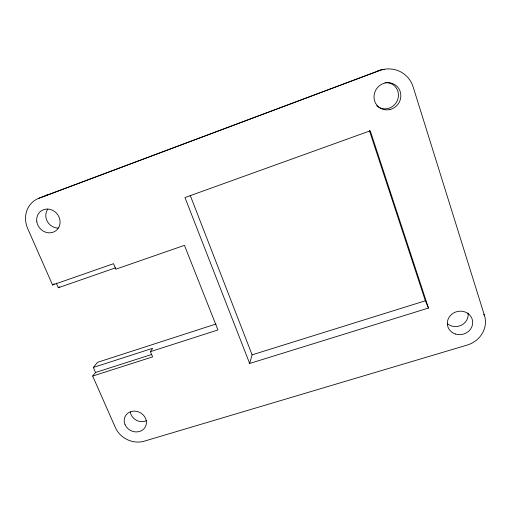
<?xml version="1.0" encoding="UTF-8"?>
<svg xmlns="http://www.w3.org/2000/svg" width="511" height="511" viewBox="0 0 511 511"><rect width="100%" height="100%" fill="white"/><g stroke="black" fill="none" stroke-linecap="round" stroke-linejoin="round"><path stroke-width="0.77" d="M249.655 363.468L184.969 197.559L370.245 130.797L428.467 308.05L249.655 363.468L252.108 354.838L190.181 195.266M150.419 351.664L152.623 348.323L93.321 367.441L95.531 372.481L92.676 376.051L115.397 427.618A22.752 20.287 26.9 0 0 143.846 441.3L467.073 345.11A25.461 23.397 -12.2 0 0 484.479 315.523L413.144 86.896A27.626 26.4 -53.3 0 0 379.175 70.652L38.561 198.377A24.707 22.484 49.7 0 0 27.703 228.583L52.55 284.978L113.531 263.689L115.837 269.188L184.458 245.35L217.935 329.953L150.419 351.664L152.604 356.876L92.676 376.051M93.321 367.441L97.524 362.325L216.089 323.987M56.28 283.1L58.318 287.744L59.557 286.799M52.55 284.978L54.268 283.707M38.561 198.377L379.175 70.652M58.318 287.744L115.518 267.853M95.531 372.481L151.741 354.455M252.108 354.838L425.356 300.781L428.467 308.05M483.655 314.265L484.479 315.523M369.415 130.58L425.356 300.781M45.121 195.905A23.928 21.858 50 0 1 47.67 194.653M377.514 70.94A26.687 25.512 -53.7 0 1 384.215 69.381M146.408 420.725A11.038 9.888 27 0 1 130.305 412.013M468.019 313.026A12.321 11.357 -12.6 0 1 461.612 325.073A12.321 11.357 -12.6 0 1 447.47 323.738M384.975 82.622A13.343 12.756 -53.7 0 1 398.069 98.393A13.343 12.756 -53.7 0 1 378.868 107.284M378.3 106.946A13.343 12.756 -53.7 0 1 376.709 105.745M58.222 228.085A11.957 10.923 50 0 1 47.293 221.41A11.957 10.923 50 0 1 47.862 209.044M125.035 424.609A11.37 10.137 27 0 0 144.14 428.601A11.37 10.137 27 0 0 136.763 411.387A11.37 10.137 27 0 0 125.035 424.609M455.416 334.009A12.73 11.696 -12.2 0 0 472.541 320.71A12.73 11.696 -12.2 0 0 452.056 314.022A12.73 11.696 -12.2 0 0 455.416 334.009M390.008 109.514A13.816 13.197 -53.3 0 0 397.552 86.927A13.816 13.197 -53.3 0 0 374.735 92.446A13.816 13.197 -53.3 0 0 390.008 109.514M36.818 221.774A12.347 11.236 49.7 0 0 55.801 230.8A12.347 11.236 49.7 0 0 52.505 210.251A12.347 11.236 49.7 0 0 36.818 221.774"/></g></svg>
